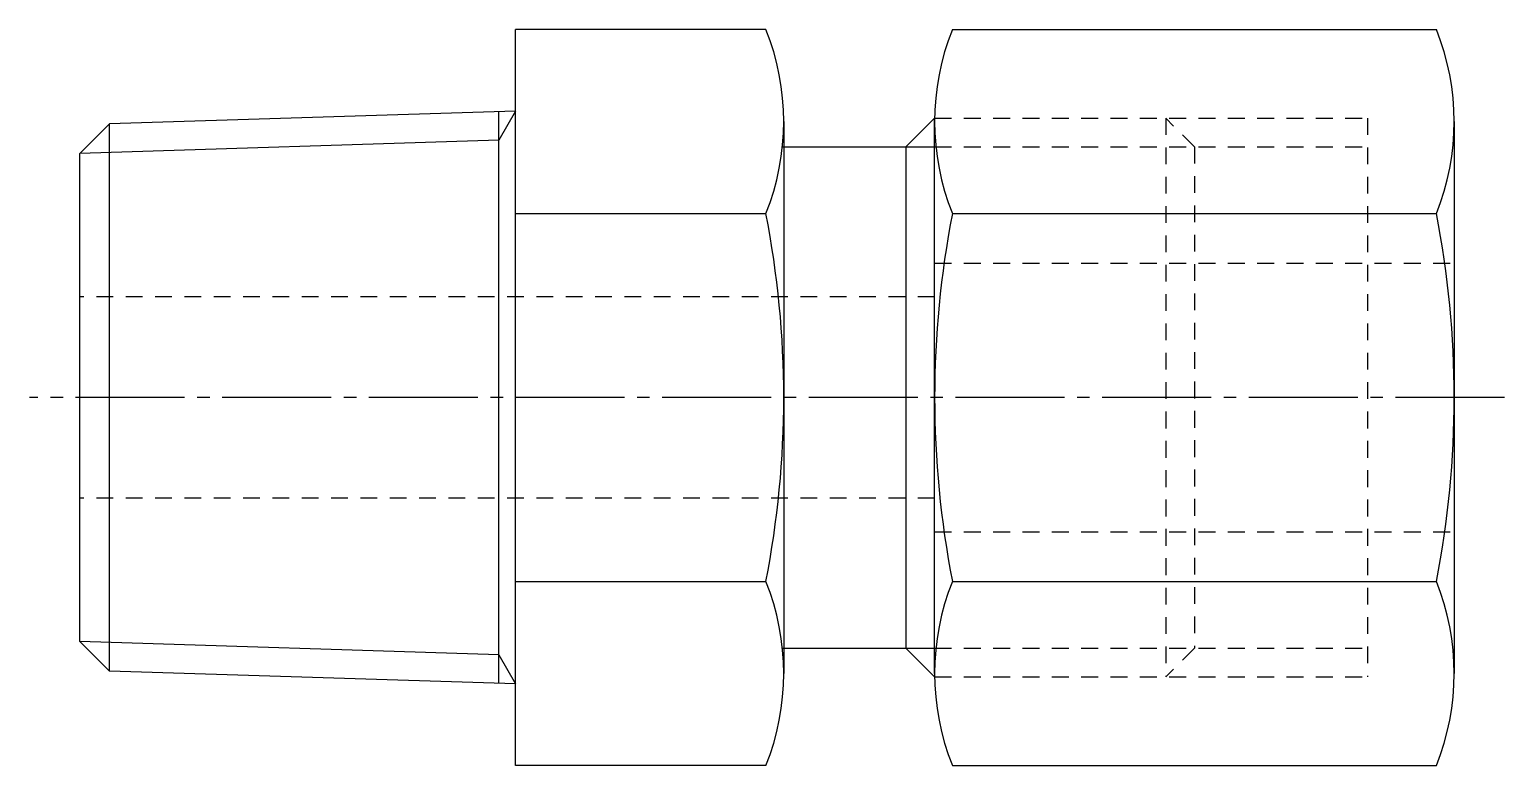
# Model space of a CAD drawing. Extents: x 48.9 to 112.1, y 21.7 to 100.3.
# Drawn here: x 68.06 to 112.06, y 78.37 to 100.31 of the extents above; entities outside this region: 2.
import ezdxf

# ---------------------------------------------------------------- set-up
doc = ezdxf.new("R2010")
doc.units = 0
doc.header["$LTSCALE"] = 0.25
doc.linetypes.add('CENTER', pattern=[17.5, 13, -1.5, 1.5, -1.5])
doc.linetypes.add('DASHED', pattern=[3.5, 2, -1.5])
doc.layers.get('0').update_dxf_attribs({"linetype": 'CONTINUOUS'})
doc.layers.add('CENTER', color=1, linetype='CENTER')
doc.styles.get("Standard").update_dxf_attribs({"font": 'txt.shx'})

msp = doc.modelspace()

# ---------------------------------------------------------------- linework, layer by layer
for p, q in [((82.564, 78.373), (82.564, 100.312)), ((90.031, 100.312), (82.564, 100.312)), ((95.597, 100.312), (110.031, 100.312)), ((82.564, 97.881), (70.448, 97.502)), ((82.061, 80.819), (82.061, 97.865)), ((69.564, 96.619), (70.448, 97.502)), ((70.448, 81.182), (70.448, 97.502)), ((90.564, 97.569), (90.564, 81.115)), ((94.208, 96.817), (95.064, 97.673)), ((95.064, 89.342), (95.064, 97.673)), ((110.564, 97.569), (110.564, 89.342)), ((90.525, 96.817), (94.208, 96.817)), ((94.208, 96.817), (94.208, 81.867)), ((69.564, 82.066), (69.564, 96.619)), ((82.564, 94.827), (90.031, 94.827)), ((95.597, 94.827), (110.031, 94.827)), ((95.064, 81.115), (95.064, 89.342)), ((110.564, 89.342), (110.564, 81.115)), ((82.564, 83.857), (90.031, 83.857)), ((95.597, 83.857), (110.031, 83.857)), ((69.564, 82.066), (70.448, 81.182)), ((90.525, 81.867), (94.208, 81.867)), ((94.208, 81.867), (95.064, 81.011)), ((82.564, 80.803), (70.448, 81.182)), ((90.031, 78.373), (82.564, 78.373)), ((95.597, 78.373), (110.031, 78.373))]:
    msp.add_line(p, q)
at = {"color": 3, "linetype": 'CONTINUOUS'}
for p, q in [((82.564, 97.881), (82.061, 97.009)), ((82.061, 97.009), (69.564, 96.619)), ((94.208, 96.817), (95.064, 96.817)), ((82.061, 81.675), (69.564, 82.066)), ((94.208, 81.867), (95.064, 81.867)), ((82.061, 81.675), (82.564, 80.803))]:
    msp.add_line(p, q, dxfattribs=at)
at = {"color": 3, "linetype": 'DASHED'}
for p, q in [((95.064, 97.673), (107.981, 97.673)), ((101.958, 97.673), (101.958, 81.011)), ((102.814, 96.817), (101.958, 97.673)), ((107.981, 97.673), (107.981, 81.011)), ((95.064, 96.817), (107.981, 96.817)), ((102.814, 96.817), (102.814, 81.867)), ((95.064, 93.342), (110.564, 93.342)), ((95.064, 92.342), (69.564, 92.342)), ((95.064, 86.342), (69.564, 86.342)), ((95.064, 85.342), (110.564, 85.342)), ((95.064, 81.867), (107.981, 81.867)), ((102.814, 81.867), (101.958, 81.011)), ((95.064, 81.011), (107.981, 81.011))]:
    msp.add_line(p, q, dxfattribs=at)
for centre, radius, start, end in [((83.239, 97.569), 7.325, 338.0126, 21.9874), ((102.389, 97.569), 7.325, 158.0126, 201.9874), ((103.239, 97.569), 7.325, 338.0126, 21.9874), ((62.064, 89.342), 28.5, 348.9042, 11.0958), ((123.564, 89.342), 28.5, 168.9042, 191.0958), ((82.064, 89.342), 28.5, 348.9042, 11.0958), ((83.239, 81.115), 7.325, 338.0126, 21.9874), ((102.389, 81.115), 7.325, 158.0126, 201.9874), ((103.239, 81.115), 7.325, 338.0126, 21.9874)]:
    msp.add_arc(centre, radius, start, end)
at = {"layer": 'CENTER'}
msp.add_line((112.064, 89.342), (68.064, 89.342), dxfattribs=at)

# ---------------------------------------------------------------- texts
for s, p in [('DKPT8 - 3', (48.516, 29.172)), ('DKPT83', (48.516, 21.672))]:
    msp.add_text(s, height=2).set_placement(p)

doc.saveas('drawing.dxf')
